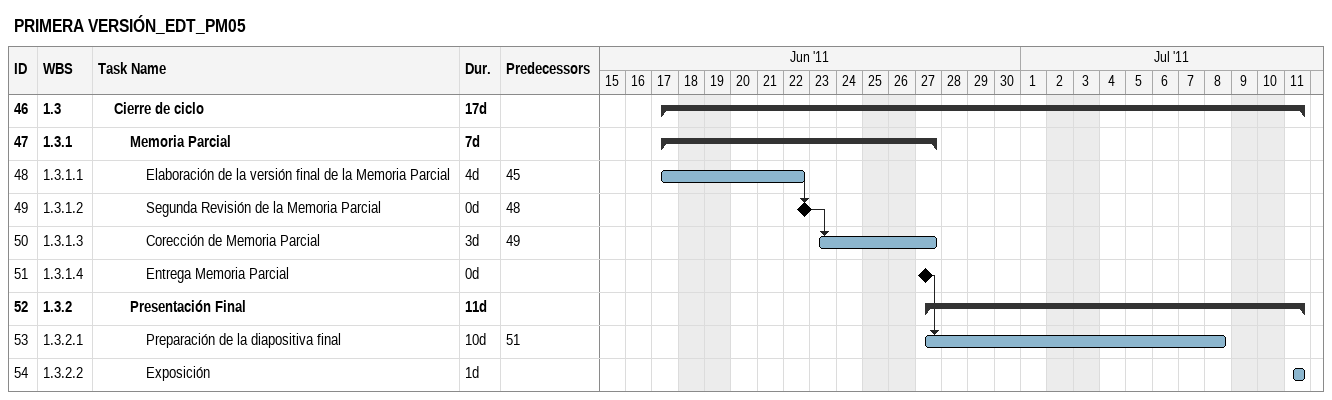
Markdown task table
PRIMERA VERSIÓN_EDT_PM05

| ID | WBS | Task | Duration | Start | Finish | Predecessors |
|---|---|---|---|---|---|---|
| 46 | 1.3 | **Cierre de ciclo** | 17d | 2011-06-17 | 2011-07-11 |  |
| 47 | 1.3.1 | **Memoria Parcial** | 7d | 2011-06-17 | 2011-06-27 |  |
| 48 | 1.3.1.1 | Elaboración de la versión final de la Memoria Parcial | 4d | 2011-06-17 | 2011-06-22 | 45 |
| 49 | 1.3.1.2 | Segunda Revisión de la Memoria Parcial | 0d | 2011-06-22 | 2011-06-22 | 48 |
| 50 | 1.3.1.3 | Corección de Memoria Parcial | 3d | 2011-06-23 | 2011-06-27 | 49 |
| 51 | 1.3.1.4 | Entrega Memoria Parcial | 0d | 2011-06-27 | 2011-06-27 |  |
| 52 | 1.3.2 | **Presentación Final** | 11d | 2011-06-27 | 2011-07-11 |  |
| 53 | 1.3.2.1 | Preparación de la diapositiva final | 10d | 2011-06-27 | 2011-07-08 | 51 |
| 54 | 1.3.2.2 | Exposición | 1d | 2011-07-11 | 2011-07-11 |  |
